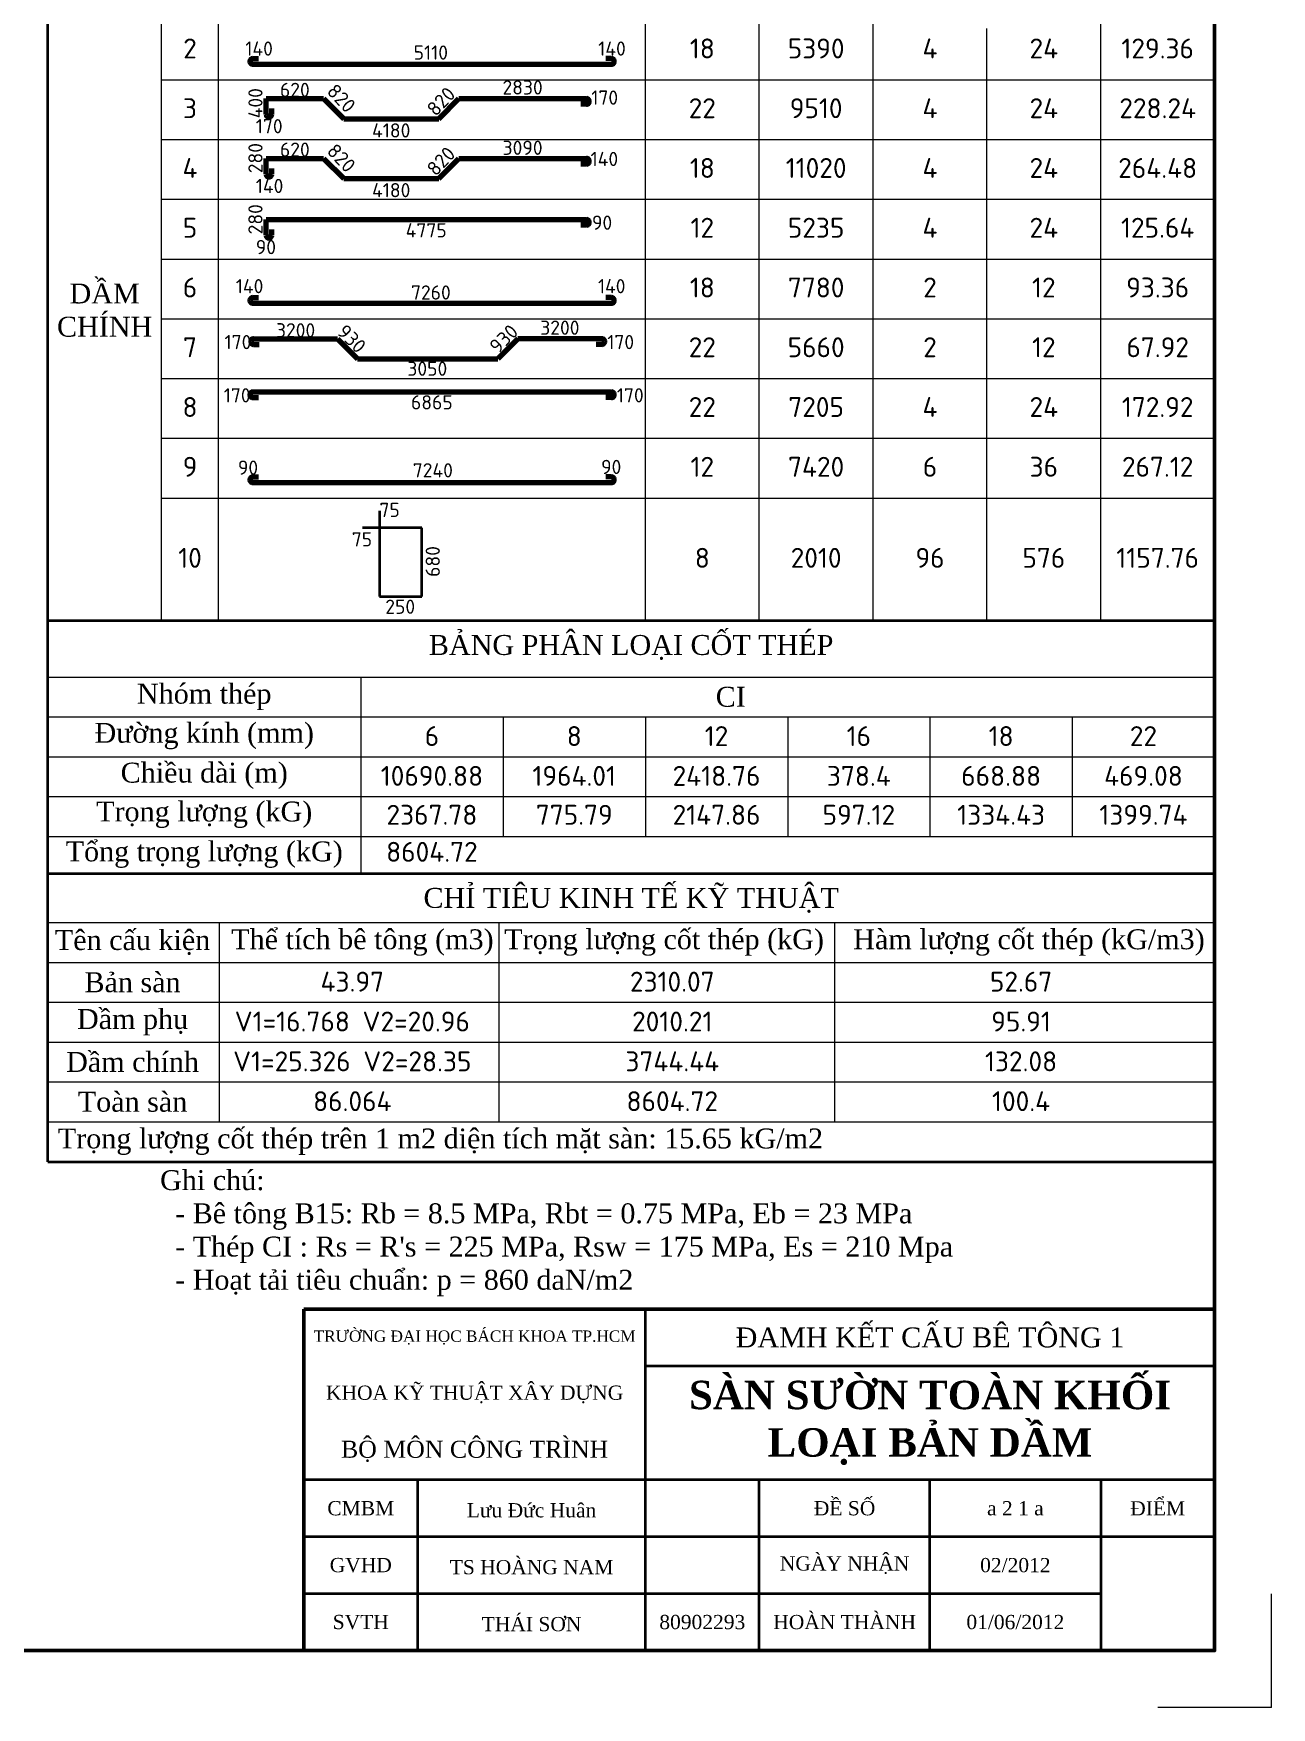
# Model space of a CAD drawing. Header units: millimetres. Extents: x 0 to 4970, y -594 to 1412.
# Drawn here: x 622.5 to 840, y -594 to -299.9 of the extents above; entities that cross this region are included whole.
import ezdxf

# ---------------------------------------------------------------- set-up
doc = ezdxf.new("R2010")
doc.units = ezdxf.units.MM
doc.header["$LTSCALE"] = 0.35
doc.header["$PDMODE"] = 3
doc.layers.get('0').update_dxf_attribs({"lineweight": 50})
for name, color, linetype, lineweight in [('0.35', 7, 'Continuous', 35), ('Cot Dai', 7, 'Continuous', 35), ('Cot thep', 2, 'Continuous', 70), ('Kich Thuoc', 1, 'Continuous', 20), ('Ky Hieu', 4, 'Continuous', 20), ('Text', 40, 'Continuous', 20)]:
    doc.layers.add(name, color=color, linetype=linetype, lineweight=lineweight)
doc.styles.get("Standard").update_dxf_attribs({"font": 'isocpeur.ttf'})
doc.styles.add('VN', font='')
doc.styles.add('vNTNS', font='times.ttf')
doc.styles.get('VN').set_extended_font_data('TCVN 7284')
doc.dimstyles.new('Dim50KT', dxfattribs={"dimtxt": 2.5, "dimasz": 1.5, "dimexe": 1.25, "dimexo": 0.625, "dimtad": 1, "dimlfac": 50, "dimtxsty": 'Standard', "dimblk": 'ARCHTICK', "dimcen": 2.5, "dimse1": 1, "dimse2": 1, "dimsd1": 1, "dimsd2": 1, "dimadec": 0, "dimazin": 0, "dimtfac": 1, "dimtmove": 0, "dimatfit": 3, "dimfxl": 1, "dimarcsym": 0})

# ---------------------------------------------------------------- blocks, each defined once
blk = doc.blocks.new('*D2021')
at = {"layer": 'Defpoints', "color": 0}
for p in [(665.3, -398.09), (708.55, -398.09), (708.55, -402.47)]:
    blk.add_point(p, dxfattribs=at)
at = {"layer": 'Kich Thuoc', "color": 0, "insert": (686.93, -400.59), "char_height": 2.5, "attachment_point": 5}
blk.add_mtext('250', dxfattribs=at)
blk = doc.blocks.new('_ArchTick')
at = {"color": 0, "linetype": 'ByBlock', "const_width": 0.15}
blk.add_lwpolyline([(-0.5, -0.5), (0.5, 0.5)], dxfattribs=at)
blk = doc.blocks.new('*D2022')
at = {"layer": 'Defpoints', "color": 0}
for p in [(694.53, -391.34), (694.53, -393.94), (694.53, -393.94)]:
    blk.add_point(p, dxfattribs=at)
at = {"layer": 'Kich Thuoc', "color": 0, "insert": (692.65, -392.64), "char_height": 2.5, "attachment_point": 5, "rotation": 90}
blk.add_mtext('680', dxfattribs=at)
blk = doc.blocks.new('*D2024')
at = {"layer": 'Defpoints', "color": 0}
for p in [(641.19, -301.05), (743.43, -301.05), (743.43, -305.1)]:
    blk.add_point(p, dxfattribs=at)
at = {"layer": 'Kich Thuoc', "color": 0, "insert": (692.31, -303.22), "char_height": 2.5, "attachment_point": 5}
blk.add_mtext('5110', dxfattribs=at)
blk = doc.blocks.new('*D2025')
at = {"layer": 'Defpoints', "color": 0}
for p in [(664.22, -308.12), (663.37, -316.12), (663.37, -316.12)]:
    blk.add_point(p, dxfattribs=at)
at = {"layer": 'Kich Thuoc', "color": 0, "insert": (661.5, -312.12), "char_height": 2.5, "attachment_point": 5, "rotation": 90}
blk.add_mtext('400', dxfattribs=at)
blk = doc.blocks.new('*D2026')
at = {"layer": 'Defpoints', "color": 0}
for p in [(662.29, -311.65), (674.55, -311.65), (674.55, -311.65)]:
    blk.add_point(p, dxfattribs=at)
at = {"layer": 'Kich Thuoc', "color": 0, "insert": (668.42, -309.78), "char_height": 2.5, "attachment_point": 5}
blk.add_mtext('620', dxfattribs=at)
blk = doc.blocks.new('*D2027')
at = {"layer": 'Defpoints', "color": 0}
for p in [(669.43, -306.38), (681.03, -318.68), (681.03, -318.68)]:
    blk.add_point(p, dxfattribs=at)
at = {"layer": 'Kich Thuoc', "color": 0, "insert": (676.59, -311.25), "char_height": 2.5, "attachment_point": 5, "rotation": 313.3224}
blk.add_mtext('820', dxfattribs=at)
blk = doc.blocks.new('*D2028')
at = {"layer": 'Defpoints', "color": 0}
for p in [(643.53, -315.12), (727.17, -315.12), (727.17, -318.77)]:
    blk.add_point(p, dxfattribs=at)
at = {"layer": 'Kich Thuoc', "color": 0, "insert": (685.35, -316.9), "char_height": 2.5, "attachment_point": 5}
blk.add_mtext('4180', dxfattribs=at)
blk = doc.blocks.new('*D2029')
at = {"layer": 'Defpoints', "color": 0}
for p in [(643.53, -325.62), (727.17, -325.62), (727.17, -329.27)]:
    blk.add_point(p, dxfattribs=at)
at = {"layer": 'Kich Thuoc', "color": 0, "insert": (685.35, -327.4), "char_height": 2.5, "attachment_point": 5}
blk.add_mtext('4180', dxfattribs=at)
blk = doc.blocks.new('*D2030')
at = {"layer": 'Defpoints', "color": 0}
for p in [(662.29, -322.15), (674.55, -322.15), (674.55, -322.15)]:
    blk.add_point(p, dxfattribs=at)
at = {"layer": 'Kich Thuoc', "color": 0, "insert": (668.42, -320.28), "char_height": 2.5, "attachment_point": 5}
blk.add_mtext('620', dxfattribs=at)
blk = doc.blocks.new('*D2031')
at = {"layer": 'Defpoints', "color": 0}
for p in [(669.43, -316.88), (681.03, -329.18), (681.03, -329.18)]:
    blk.add_point(p, dxfattribs=at)
at = {"layer": 'Kich Thuoc', "color": 0, "insert": (676.59, -321.75), "char_height": 2.5, "attachment_point": 5, "rotation": 313.3224}
blk.add_mtext('820', dxfattribs=at)
blk = doc.blocks.new('*D2032')
at = {"layer": 'Defpoints', "color": 0}
for p in [(701.26, -306.93), (689.66, -319.23), (689.66, -319.23)]:
    blk.add_point(p, dxfattribs=at)
at = {"layer": 'Kich Thuoc', "color": 0, "insert": (694.1, -311.8), "char_height": 2.5, "attachment_point": 5, "rotation": 46.6776}
blk.add_mtext('820', dxfattribs=at)
blk = doc.blocks.new('*D2033')
at = {"layer": 'Defpoints', "color": 0}
for p in [(701.26, -317.43), (689.66, -329.73), (689.66, -329.73)]:
    blk.add_point(p, dxfattribs=at)
at = {"layer": 'Kich Thuoc', "color": 0, "insert": (694.1, -322.3), "char_height": 2.5, "attachment_point": 5, "rotation": 46.6776}
blk.add_mtext('820', dxfattribs=at)
blk = doc.blocks.new('*D2034')
at = {"layer": 'Defpoints', "color": 0}
for p in [(680.11, -306.94), (736.76, -306.94), (736.76, -311.23)]:
    blk.add_point(p, dxfattribs=at)
at = {"layer": 'Kich Thuoc', "color": 0, "insert": (708.43, -309.35), "char_height": 2.5, "attachment_point": 5}
blk.add_mtext('2830', dxfattribs=at)
blk = doc.blocks.new('*D2035')
at = {"layer": 'Defpoints', "color": 0}
for p in [(677.56, -317.25), (739.31, -317.25), (739.31, -321.83)]:
    blk.add_point(p, dxfattribs=at)
at = {"layer": 'Kich Thuoc', "color": 0, "insert": (708.43, -319.95), "char_height": 2.5, "attachment_point": 5}
blk.add_mtext('3090', dxfattribs=at)
blk = doc.blocks.new('*D2036')
at = {"layer": 'Defpoints', "color": 0}
for p in [(664.22, -318.97), (663.37, -324.57), (663.37, -324.57)]:
    blk.add_point(p, dxfattribs=at)
at = {"layer": 'Kich Thuoc', "color": 0, "insert": (661.5, -321.77), "char_height": 2.5, "attachment_point": 5, "rotation": 90}
blk.add_mtext('280', dxfattribs=at)
blk = doc.blocks.new('*D2037')
at = {"layer": 'Defpoints', "color": 0}
for p in [(643.84, -331.98), (739.17, -331.98), (739.17, -336.32)]:
    blk.add_point(p, dxfattribs=at)
at = {"layer": 'Kich Thuoc', "color": 0, "insert": (691.5, -334.45), "char_height": 2.5, "attachment_point": 5}
blk.add_mtext('4775', dxfattribs=at)
blk = doc.blocks.new('*D2038')
at = {"layer": 'Defpoints', "color": 0}
for p in [(664.22, -329.71), (663.37, -335.31), (663.37, -335.31)]:
    blk.add_point(p, dxfattribs=at)
at = {"layer": 'Kich Thuoc', "color": 0, "insert": (661.5, -332.51), "char_height": 2.5, "attachment_point": 5, "rotation": 90}
blk.add_mtext('280', dxfattribs=at)
blk = doc.blocks.new('*D2039')
at = {"layer": 'Defpoints', "color": 0}
for p in [(656.02, -343.6), (728.62, -343.6), (728.62, -347.25)]:
    blk.add_point(p, dxfattribs=at)
at = {"layer": 'Kich Thuoc', "color": 0, "lineweight": 18, "insert": (692.32, -345.38), "char_height": 2.5, "attachment_point": 5}
blk.add_mtext('7260', dxfattribs=at)
blk = doc.blocks.new('*D2040')
at = {"layer": 'Defpoints', "color": 0}
for p in [(683.01, -348.98), (746.95, -348.98), (746.95, -353.43)]:
    blk.add_point(p, dxfattribs=at)
at = {"layer": 'Kich Thuoc', "color": 0, "insert": (714.98, -351.56), "char_height": 2.5, "attachment_point": 5}
blk.add_mtext('3200', dxfattribs=at)
blk = doc.blocks.new('*D2041')
at = {"layer": 'Defpoints', "color": 0}
for p in [(671.09, -348.56), (683.21, -360.99), (683.34, -360.86)]:
    blk.add_point(p, dxfattribs=at)
at = {"layer": 'Kich Thuoc', "color": 0, "insert": (678.41, -353.51), "char_height": 2.5, "attachment_point": 5, "rotation": 314.896}
blk.add_mtext('930', dxfattribs=at)
blk = doc.blocks.new('*D2042')
at = {"layer": 'Defpoints', "color": 0}
for p in [(676.43, -356.39), (706.95, -356.39), (706.95, -360.64)]:
    blk.add_point(p, dxfattribs=at)
at = {"layer": 'Kich Thuoc', "color": 0, "insert": (691.69, -358.76), "char_height": 2.5, "attachment_point": 5}
blk.add_mtext('3050', dxfattribs=at)
blk = doc.blocks.new('*D2043')
at = {"layer": 'Defpoints', "color": 0}
for p in [(712.44, -348.56), (700.19, -360.86), (700.32, -360.99)]:
    blk.add_point(p, dxfattribs=at)
at = {"layer": 'Kich Thuoc', "color": 0, "insert": (705.12, -353.51), "char_height": 2.5, "attachment_point": 5, "rotation": 45.104}
blk.add_mtext('930', dxfattribs=at)
blk = doc.blocks.new('*D2044')
at = {"layer": 'Defpoints', "color": 0}
for p in [(623.86, -362.29), (761.13, -362.29), (761.13, -366.55)]:
    blk.add_point(p, dxfattribs=at)
at = {"layer": 'Kich Thuoc', "color": 0, "insert": (692.49, -364.68), "char_height": 2.5, "attachment_point": 5}
blk.add_mtext('6865', dxfattribs=at)
blk = doc.blocks.new('*D2045')
at = {"layer": 'Defpoints', "color": 0}
for p in [(624.02, -374.23), (761.29, -374.23), (761.29, -378.5)]:
    blk.add_point(p, dxfattribs=at)
at = {"layer": 'Kich Thuoc', "color": 0, "insert": (692.66, -376.62), "char_height": 2.5, "attachment_point": 5}
blk.add_mtext('7240', dxfattribs=at)
blk = doc.blocks.new('*D2046')
at = {"layer": 'Defpoints', "color": 0}
for p in [(636.58, -349.44), (700.52, -349.44), (700.52, -353.9)]:
    blk.add_point(p, dxfattribs=at)
at = {"layer": 'Kich Thuoc', "color": 0, "insert": (668.55, -352.02), "char_height": 2.5, "attachment_point": 5}
blk.add_mtext('3200', dxfattribs=at)

msp = doc.modelspace()

# ---------------------------------------------------------------- linework, layer by layer
for p, q in [((670, -584), (670, -524)), ((670, -524), (830, -524)), ((830, -584), (670, -584))]:
    msp.add_line(p, q)
msp.add_lwpolyline([(20, -584), (830, -584), (830, -10), (20, -10)], close=True)
at = {"layer": '0.35'}
for p, q in [((625, -498.094302), (625, -274)), ((625, -403), (830, -403)), ((625, -447.43669), (830, -447.43669)), ((625, -498.094302), (830, -498.094302)), ((730, -584), (730, -524)), ((830, -534), (730, -534)), ((830, -554), (670, -554)), ((690, -584), (690, -554)), ((750, -584), (750, -554)), ((780, -584), (780, -554)), ((810, -554), (810, -584)), ((810, -564), (670, -564)), ((830, -564), (810, -564)), ((810, -574), (670, -574))]:
    msp.add_line(p, q, dxfattribs=at)
at = {"layer": '0.35', "lineweight": 18}
for p, q in [((645, -403), (645, -274)), ((655, -403), (655, -274)), ((730, -403), (730, -274)), ((750, -403), (750, -274)), ((770, -403), (770, -274)), ((810, -403), (810, -274)), ((790, -403), (790, -299)), ((645, -308), (830, -308)), ((645, -318.5), (830, -318.5)), ((645, -329), (830, -329)), ((645, -339.5), (830, -339.5)), ((645, -350), (830, -350)), ((645, -360.5), (830, -360.5)), ((645, -371), (830, -371)), ((645, -381.5), (830, -381.5)), ((625, -412.93669), (830, -412.93669)), ((680, -412.93669), (680, -447.43669)), ((625, -419.93669), (830, -419.93669)), ((705, -419.93669), (705, -440.93669)), ((730, -419.93669), (730, -440.93669)), ((755, -419.93669), (755, -440.93669)), ((780, -419.93669), (780, -440.93669)), ((805, -419.93669), (805, -440.93669)), ((625, -426.93669), (830, -426.93669)), ((625, -433.93669), (830, -433.93669)), ((625, -440.93669), (830, -440.93669)), ((625, -456.094302), (830, -456.094302)), ((655.128003, -456.094302), (655.128003, -491.094302)), ((704.278155, -456.094302), (704.278155, -491.094302)), ((763.241756, -456.094302), (763.241756, -491.094302)), ((625, -463.094302), (830, -463.094302)), ((625, -470.094302), (830, -470.094302)), ((625, -477.094302), (830, -477.094302)), ((625, -484.094302), (830, -484.094302)), ((625, -491.094302), (830, -491.094302))]:
    msp.add_line(p, q, dxfattribs=at)
at = {"layer": 'Cot Dai'}
for p, q in [((683.293545, -383.714194), (683.293545, -398.818312)), ((690.733121, -386.714194), (680.293545, -386.714194)), ((690.733121, -398.818312), (690.733121, -386.714194)), ((683.293545, -398.818312), (690.733121, -398.818312))]:
    msp.add_line(p, q, dxfattribs=at)
at = {"layer": 'Cot thep'}
for p, q in [((661.039794, -304.281099), (662.039794, -304.281099)), ((661.039794, -305.281099), (724.039794, -305.281099)), ((724.039794, -304.281099), (723.039794, -304.281099)), ((663.372368, -314.074072), (663.372368, -311.317201)), ((663.372368, -311.317201), (673.462571, -311.317201)), ((673.462571, -311.317201), (676.998105, -314.852735)), ((693.696199, -314.852735), (697.231733, -311.317201)), ((697.231733, -311.317201), (719.63557, -311.317201)), ((664.372368, -314.074072), (664.372368, -313.074072)), ((719.63557, -312.317201), (718.63557, -312.317201)), ((676.998105, -314.852735), (693.696199, -314.852735)), ((663.372368, -324.574072), (663.372368, -321.817201)), ((663.372368, -321.817201), (673.462571, -321.817201)), ((673.462571, -321.817201), (676.998105, -325.352735)), ((693.696199, -325.352735), (697.231733, -321.817201)), ((697.231733, -321.817201), (719.63557, -321.817201)), ((719.63557, -322.817201), (718.63557, -322.817201)), ((664.372368, -324.574072), (664.372368, -323.574072)), ((676.998105, -325.352735), (693.696199, -325.352735)), ((663.372368, -335.31435), (663.372368, -332.557478)), ((663.372368, -332.557478), (719.63557, -332.557478)), ((664.372368, -335.31435), (664.372368, -334.31435)), ((719.63557, -333.557478), (718.63557, -333.557478)), ((661.039794, -346.281099), (662.039794, -346.281099)), ((724.039794, -346.281099), (723.039794, -346.281099)), ((661.039794, -347.281099), (724.039794, -347.281099)), ((661.177814, -353.492112), (675.918978, -353.492112)), ((661.177814, -354.492112), (662.177814, -354.492112)), ((675.918978, -353.492112), (679.454511, -357.027646)), ((707.612615, -353.492112), (704.077082, -357.027646)), ((722.353779, -353.492112), (707.612615, -353.492112)), ((722.353779, -354.492112), (721.353779, -354.492112)), ((679.454511, -357.027646), (704.077082, -357.027646)), ((661.039794, -362.842192), (724.039794, -362.842192)), ((661.039794, -363.842192), (662.039794, -363.842192)), ((724.039794, -363.842192), (723.039794, -363.842192)), ((661.039794, -377.781099), (662.039794, -377.781099)), ((661.039794, -378.781099), (724.039794, -378.781099)), ((724.039794, -377.781099), (723.039794, -377.781099))]:
    msp.add_line(p, q, dxfattribs=at)
for centre, start, end in [((661.039794, -304.781099), 90, 270), ((724.039794, -304.781099), 270, 90), ((719.63557, -311.817201), 270, 90), ((663.872368, -314.074072), 180, 0), ((719.63557, -322.317201), 270, 90), ((663.872368, -324.574072), 180, 0), ((719.63557, -333.057478), 270, 90), ((663.872368, -335.31435), 180, 0), ((661.039794, -346.781099), 90, 270), ((724.039794, -346.781099), 270, 90), ((661.177814, -353.992112), 90, 270), ((722.353779, -353.992112), 270, 90), ((661.039794, -363.342192), 90, 270), ((724.039794, -363.342192), 270, 90), ((661.039794, -378.281099), 90, 270), ((724.039794, -378.281099), 270, 90)]:
    msp.add_arc(centre, 0.5, start, end, dxfattribs=at)
at = {"layer": 'Ky Hieu'}
for q in [(840, -574), (840, -574), (840, -574), (820, -594), (820, -594)]:
    msp.add_line((840, -594), q, dxfattribs=at)

# ---------------------------------------------------------------- texts
at = {"layer": 'Kich Thuoc', "char_height": 2.5, "width": 3.45107973}
for s, insert, attachment_point in [('140', (659.716768, -301.26995), 1), ('140', (721.716768, -301.26995), 1), ('170', (720.49928, -309.88194), 1), ('170', (661.558622, -314.912189), 1), ('140', (720.37597, -320.664588), 1), ('140', (661.558622, -325.412189), 1), ('90', (720.615197, -331.85786), 1), ('90', (661.558622, -336.152467), 1), ('140', (658.048193, -343.020274), 1), ('140', (721.661387, -343.020274), 1), ('170', (723.305904, -352.843449), 1), ('170', (724.991919, -362.193528), 1), ('90', (658.412665, -374.897499), 1), ('90', (722.218139, -374.776763), 1), ('75', (686.855587, -382.329587), 3), ('75', (681.996121, -387.495165), 3)]:
    msp.add_mtext(s, dxfattribs=dict(at, insert=insert, attachment_point=attachment_point))
at = {"layer": 'Kich Thuoc', "lineweight": 18, "char_height": 2.5, "width": 3.45107973, "attachment_point": 1}
for insert in [(656.066339, -352.843449), (655.928319, -362.193528)]:
    msp.add_mtext('170', dxfattribs=dict(at, insert=insert))
at = {"layer": 'Text', "char_height": 3.5, "attachment_point": 5}
for s, insert, width in [('2', (650, -302.5), 10), ('3', (650, -313), 10), ('4', (650, -323.5), 10), ('5', (650, -334), 10), ('6', (650, -344.5), 10), ('7', (650, -355), 10), ('8', (650, -365.5), 10), ('9', (650, -376), 10), ('10', (650, -392), 10), ('8', (740, -392), 20), ('2010', (760, -392), 20), ('96', (780, -392), 20), ('576', (800, -392), 20), ('1157.76', (820, -392), 20), ('6', (692.5, -423.316581), 25), ('8', (717.5, -423.316581), 25), ('12', (742.5, -423.316581), 25), ('16', (767.5, -423.316581), 25), ('18', (792.5, -423.316581), 25), ('22', (817.5, -423.316581), 25), ('10690.88', (692.5, -430.309658), 25), ('1964.01', (717.5, -430.309658), 25), ('2418.76', (742.5, -430.309658), 25), ('378.4', (767.5, -430.309658), 25), ('668.88', (792.5, -430.309658), 25), ('469.08', (817.5, -430.309658), 25), ('2367.78', (692.5, -437.145839), 25), ('775.79', (717.5, -437.145839), 25), ('2147.86', (742.5, -437.145839), 25), ('597.12', (767.5, -437.145839), 25), ('1334.43', (792.5, -437.145839), 25), ('1399.74', (817.5, -437.145839), 25), ('8604.72 ', (692.5, -443.654427), 25), ('43.97', (678.512297, -466.467269), 25), ('2310.07', (734.724688, -466.467269), 25), ('52.67', (796.003639, -466.467269), 25), ('V1=16.768 V2=20.96', (678.512297, -473.467269), 51.40302984), ('2010.21', (734.724688, -473.467269), 25), ('95.91', (796.003639, -473.467269), 25), ('V1=25.326 V2=28.35', (678.512297, -480.467269), 48.77105074), ('3744.44', (734.724688, -480.467269), 25), ('132.08', (796.003639, -480.467269), 25), ('86.064', (678.512297, -487.467269), 25), ('8604.72', (734.724688, -487.467269), 25), ('100.4', (796.003639, -487.467269), 25), ('{\\fTimes New Roman|b0|i0|c0|p18;ĐAMH KẾT CẤU BÊ TÔNG 1}', (780, -529), 100)]:
    msp.add_mtext(s, dxfattribs=dict(at, insert=insert, width=width))
at = {"layer": 'Text', "color": 3, "char_height": 3.5, "width": 20, "attachment_point": 5}
for s, insert in [('18', (740, -302.5)), ('5390', (760, -302.5)), ('4', (780, -302.5)), ('24', (800, -302.5)), ('129.36', (820, -302.5)), ('18', (740, -323.5)), ('11020', (760, -323.5)), ('4', (780, -323.5)), ('24', (800, -323.5)), ('264.48', (820, -323.5)), ('18', (740, -344.5)), ('7780', (760, -344.5)), ('2', (780, -344.5)), ('12', (800, -344.5)), ('93.36', (820, -344.5))]:
    msp.add_mtext(s, dxfattribs=dict(at, insert=insert))
at = {"layer": 'Text', "color": 1, "char_height": 3.5, "width": 20, "attachment_point": 5}
for s, insert in [('22', (740, -313)), ('9510', (760, -313)), ('4', (780, -313)), ('24', (800, -313)), ('228.24', (820, -313)), ('22', (740, -355)), ('5660', (760, -355)), ('2', (780, -355)), ('12', (800, -355)), ('67.92', (820, -355)), ('22', (740, -365.5)), ('7205', (760, -365.5)), ('4', (780, -365.5)), ('24', (800, -365.5)), ('172.92', (820, -365.5))]:
    msp.add_mtext(s, dxfattribs=dict(at, insert=insert))
at = {"layer": 'Text', "color": 6, "char_height": 3.5, "width": 20, "attachment_point": 5}
for s, insert in [('12', (740, -334)), ('5235', (760, -334)), ('4', (780, -334)), ('24', (800, -334)), ('125.64', (820, -334)), ('12', (740, -376)), ('7420', (760, -376)), ('6', (780, -376)), ('36', (800, -376)), ('267.12', (820, -376))]:
    msp.add_mtext(s, dxfattribs=dict(at, insert=insert))
at = {"layer": 'Text'}
for s, insert, char_height, width, attachment_point, style in [('DẦM\\PCHÍNH', (635, -348.5), 3.5, 20, 5, 'vNTNS'), ('BẢNG PHÂN LOẠI CỐT THÉP', (727.5, -407.751401), 3.5, 205, 5, 'vNTNS'), ('Nhóm thép', (652.5, -416.43669), 3.5, 55, 5, 'vNTNS'), ('CI', (745, -416.43669), 3.5, 80, 5, 'vNTNS'), ('Đường kính (mm)', (652.5, -423.316581), 3.5, 55, 5, 'vNTNS'), ('Chiều dài (m)', (652.5, -430.309658), 3.5, 55, 5, 'vNTNS'), ('Trọng lượng (kG)', (652.5, -437.145839), 3.5, 55, 5, 'vNTNS'), ('Tổng trọng lượng (kG)', (652.5, -444.153697), 3.5, 55, 5, 'vNTNS'), ('CHỈ TIÊU KINH TẾ KỸ THUẬT', (727.5, -452.188092), 3.5, 205, 5, 'vNTNS'), ('Tên cấu kiện', (639.910147, -459.594302), 3.5, 55, 5, 'vNTNS'), ('Thể tích bê tông (m3)', (680.289319, -459.594302), 3.5, 55, 5, 'vNTNS'), ('Trọng lượng cốt thép (kG)', (733.2925, -459.594302), 3.5, 55, 5, 'vNTNS'), ('Hàm lượng cốt thép (kG/m3)', (797.393445, -459.594302), 3.5, 60.46148119, 5, 'vNTNS'), ('Bản sàn', (639.910147, -466.594302), 3.5, 55, 5, 'vNTNS'), ('Dầm phụ', (639.910147, -473.594302), 3.5, 55, 5, 'vNTNS'), ('Dầm chính', (639.910147, -480.594302), 3.5, 55, 5, 'vNTNS'), ('Toàn sàn', (639.910147, -487.594302), 3.5, 55, 5, 'vNTNS'), ('Trọng lượng cốt thép trên 1 m2 diện tích mặt sàn: 15.65 kG/m2', (694.002322, -494.594302), 3.5, 142.46468767, 5, 'vNTNS'), ("Ghi chú:\\P  - Bê tông B15: Rb = 8.5 MPa, Rbt = 0.75 MPa, Eb = 23 MPa {}{}\\P  - Thép CI : Rs = R's = 225 MPa, Rsw = 175 MPa, Es = 210 Mpa\\P  - Hoạt tải tiêu chuẩn: p = 860 daN/m2", (644.744789, -499.590033), 3.5, 171.01786199, 1, 'vNTNS'), ('{\\fTimes New Roman|b0|i0|c0|p18;\\H0.8x;TRƯỜNG ĐẠI HỌC BÁCH KHOA TP.HCM}', (700, -529), 2.5, 60, 5, 'VN'), ('{\\fTimes New Roman|b1|i0|c0|p18;SÀN SƯỜN TOÀN KHỐI\\PLOẠI BẢN DẦM}', (780, -544), 5, 100, 5, 'VN'), ('{\\fTimes New Roman|b0|i0|c0|p18;KHOA KỸ THUẬT XÂY DỰNG}', (700, -539), 2.5, 60, 5, 'VN'), ('{\\fTimes New Roman|b0|i0|c0|p18;BỘ MÔN CÔNG TRÌNH}', (700, -549), 3, 60, 5, 'VN'), ('{\\fTimes New Roman|b0|i0|c0|p18;CMBM}', (680, -559), 2.5, 20, 5, 'VN'), ('{\\fTimes New Roman|b0|i0|c0|p18;Lưu Đức Huân}', (710, -559.358984), 2.5, 40, 5, 'VN'), ('ĐỀ SỐ', (765, -559), 2.5, 30, 5, 'vNTNS'), ('a 2 1 a', (795, -559), 2.5, 30, 5, 'vNTNS'), ('{\\fTimes New Roman|b0|i0|c0|p18;ĐIỂM}', (820, -559), 2.5, 20, 5, 'VN'), ('{\\fTimes New Roman|b0|i0|c0|p18;TS HOÀNG NAM}', (710, -569.358984), 2.5, 40, 5, 'VN'), ('NGÀY NHẬN', (765, -569), 2.5, 30, 5, 'vNTNS'), ('{\\fTimes New Roman|b0|i0|c0|p18;GVHD}', (680, -569), 2.5, 20, 5, 'VN'), ('02/2012', (795, -569), 2.5, 30, 5, 'vNTNS'), ('{\\fTimes New Roman|b0|i0|c0|p18;SVTH}', (680, -579), 2.5, 20, 5, 'VN'), ('{\\fTimes New Roman|b0|i0|c0|p18;THÁI SƠN}', (710, -579.358984), 2.5, 40, 5, 'VN'), ('{\\fTimes New Roman|b0|i0|c0|p18;80902293}', (740, -579), 2.5, 20, 5, 'VN'), ('HOÀN THÀNH', (765, -579), 2.5, 30, 5, 'vNTNS'), ('01/06/2012', (795, -579), 2.5, 30, 5, 'vNTNS')]:
    msp.add_mtext(s, dxfattribs=dict(at, insert=insert, char_height=char_height, width=width, attachment_point=attachment_point, style=style))

# ---------------------------------------------------------------- dimensions: what is measured, and where the dimension line sits
at = {"layer": 'Kich Thuoc'}
for base, p1, p2, text, picture, middle in [((743.431448, -305.098394), (641.188502, -301.05228), (743.431448, -301.05228), '5110', '*D2024', (692.309975, -303.223394)), ((674.549095, -311.651238), (662.292747, -311.651238), (674.549095, -311.651238), '620', '*D2026', (668.420921, -309.776238)), ((736.756948, -311.228487), (680.110354, -306.937582), (736.756948, -306.937582), '2830', '*D2034', (708.433651, -309.353487)), ((727.167185, -318.771368), (643.527118, -315.119083), (727.167185, -315.119083), '4180', '*D2028', (685.347152, -316.896368)), ((739.307046, -321.826287), (677.560256, -317.251268), (739.307046, -317.251268), '3090', '*D2035', (708.433651, -319.951287)), ((674.549095, -322.151238), (662.292747, -322.151238), (674.549095, -322.151238), '620', '*D2030', (668.420921, -320.276238)), ((727.167185, -329.271368), (643.527118, -325.619083), (727.167185, -325.619083), '4180', '*D2029', (685.347152, -327.396368)), ((739.167833, -336.320838), (643.840104, -331.979692), (739.167833, -331.979692), '4775', '*D2037', (691.503969, -334.445838)), ((700.518879, -353.898371), (636.577912, -349.442231), (700.518879, -349.442231), '3200', '*D2046', (668.548396, -352.023371)), ((746.953681, -353.433035), (683.012714, -348.976894), (746.953681, -348.976894), '3200', '*D2040', (714.983197, -351.558035)), ((706.954531, -360.635792), (676.425182, -356.392393), (706.954531, -356.392393), '3050', '*D2042', (691.689856, -358.760792)), ((761.131013, -366.554626), (623.858742, -362.288976), (761.131013, -362.288976), '6865', '*D2044', (692.494877, -364.679626)), ((761.291843, -378.496594), (624.019572, -374.230945), (761.291843, -374.230945), '7240', '*D2045', (692.655708, -376.621594)), ((708.553403, -402.469377), (665.300031, -398.086132), (708.553403, -398.086132), '250', '*D2021', (686.926717, -400.594377))]:
    dim = msp.add_linear_dim(base=base, p1=p1, p2=p2, text=text, dimstyle='Dim50KT', dxfattribs=at)
    dim.commit()
    dim.dimension.update_dxf_attribs({"geometry": picture, "text_midpoint": middle})
for base, p1, p2, picture, middle in [((663.372368, -316.115202), (664.215019, -308.115202), (663.372368, -316.115202), '*D2025', (663.372368, -312.115202)), ((663.372368, -324.574072), (664.215019, -318.974072), (663.372368, -324.574072), '*D2036', (663.372368, -321.774072)), ((663.372368, -335.31435), (664.215019, -329.71435), (663.372368, -335.31435), '*D2038', (663.372368, -332.51435))]:
    dim = msp.add_linear_dim(base=base, p1=p1, p2=p2, angle=90, dimstyle='Dim50KT', dxfattribs=at)
    dim.commit()
    dim.dimension.update_dxf_attribs({"geometry": picture, "text_midpoint": middle, "dimtype": 160})
for p1, p2, distance, text, picture, middle in [((669.430338, -306.384968), (681.030338, -318.684968), 0, '820', '*D2027', (676.59441, -311.248526)), ((701.263966, -306.934968), (689.663966, -319.234968), 0, '820', '*D2032', (694.099894, -311.798526)), ((669.430338, -316.884968), (681.030338, -329.184968), 0, '820', '*D2031', (676.59441, -321.748526)), ((701.263966, -317.434968), (689.663966, -329.734968), 0, '820', '*D2033', (694.099894, -322.298526)), ((671.086745, -348.559879), (683.342184, -360.859879), -0.180623, '930', '*D2041', (678.414742, -353.51395)), ((712.444848, -348.559879), (700.189409, -360.859879), 0.180623, '930', '*D2043', (705.116851, -353.51395))]:
    dim = msp.add_aligned_dim(p1=p1, p2=p2, distance=distance, text=text, dimstyle='Dim50KT', dxfattribs=at)
    dim.commit()
    dim.dimension.update_dxf_attribs({"geometry": picture, "text_midpoint": middle})
at = {"layer": 'Kich Thuoc', "lineweight": 18}
dim = msp.add_linear_dim(base=(728.617448, -347.254416), p1=(656.017448, -343.59858), p2=(728.617448, -343.59858), text='7260', dimstyle='Dim50KT', dxfattribs=at)
dim.commit()
dim.dimension.update_dxf_attribs({"geometry": '*D2039', "text_midpoint": (692.317448, -345.379416)})
at = {"layer": 'Kich Thuoc'}
dim = msp.add_linear_dim(base=(694.529572, -393.93655), p1=(694.529572, -391.33655), p2=(694.529572, -393.93655), angle=90, text='680', dimstyle='Dim50KT', dxfattribs=at)
dim.commit()
dim.dimension.update_dxf_attribs({"geometry": '*D2022', "text_midpoint": (694.529572, -392.63655), "dimtype": 160})

doc.saveas('drawing.dxf')
